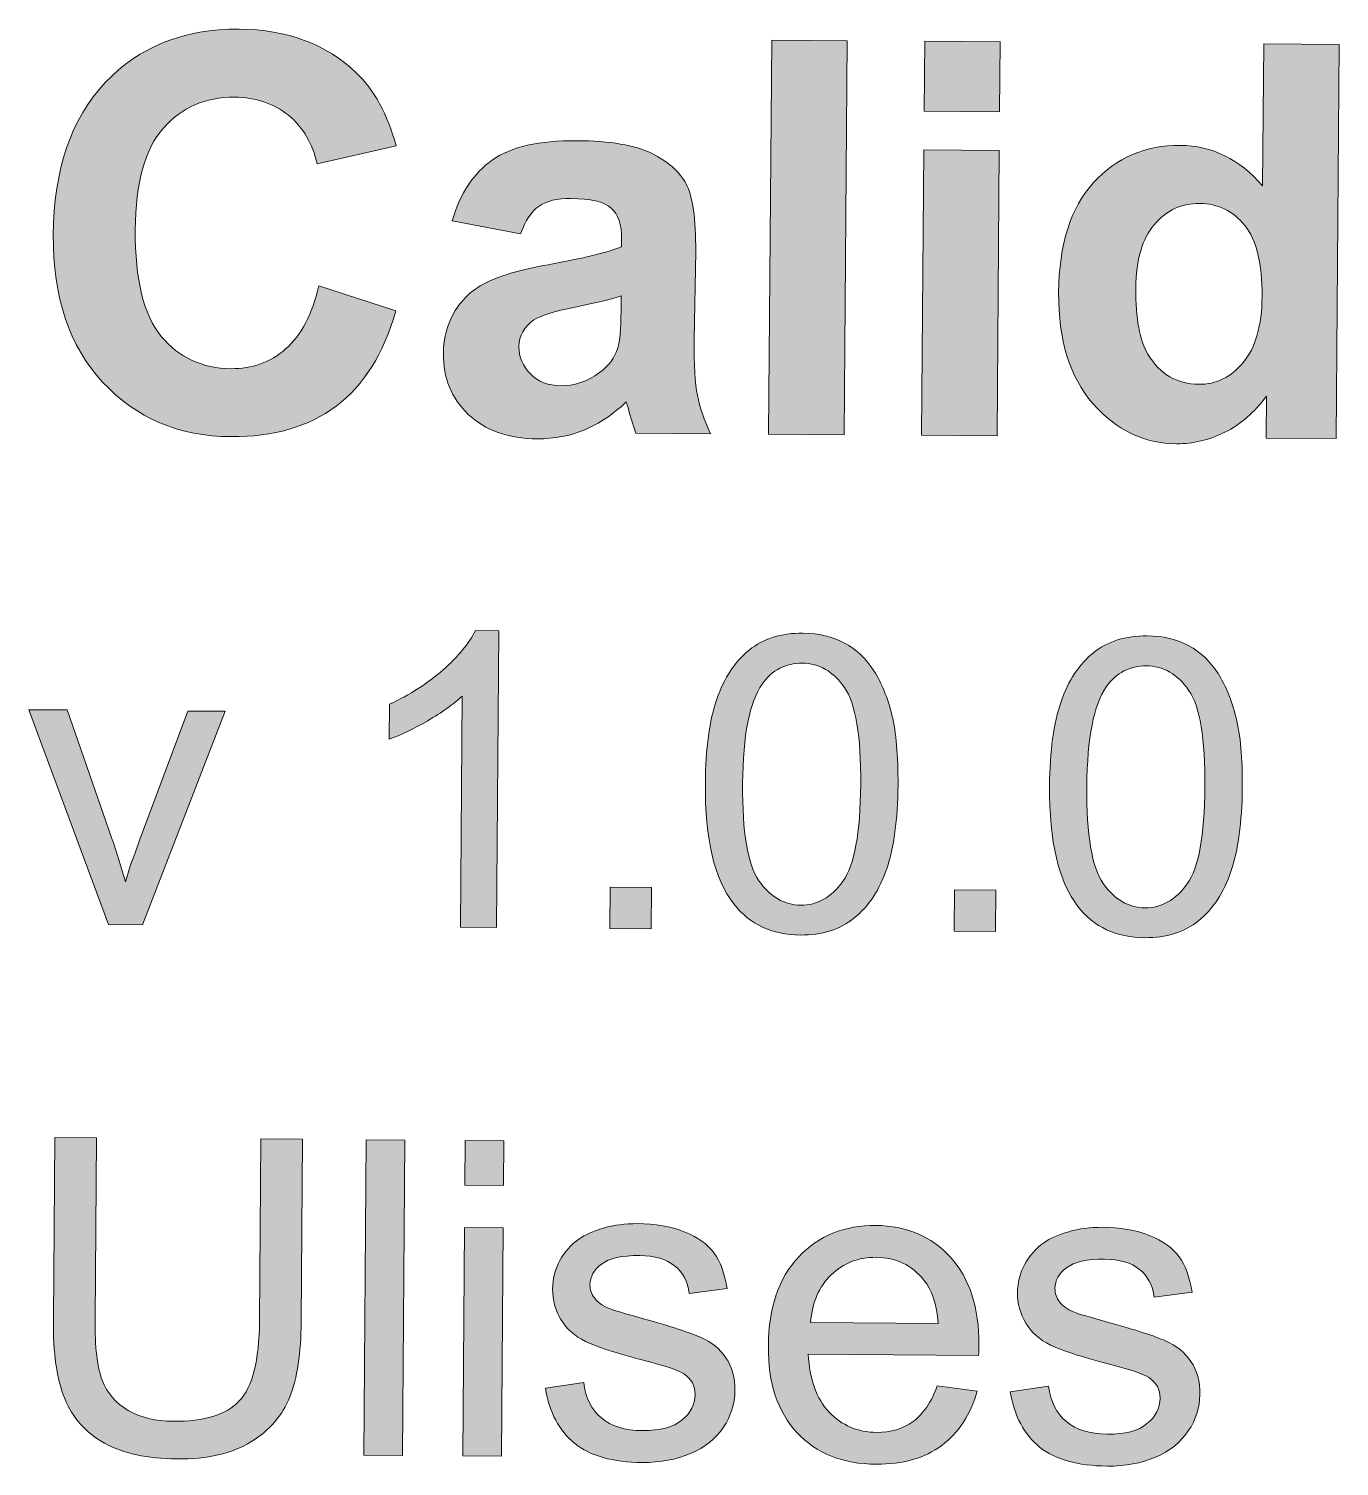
# Model space of a CAD drawing. Header units: inches. Extents: x -69 to 366, y -28 to 237.
# Drawn here: x 83.16 to 99.96, y 8.16 to 26.59 of the extents above; entities that cross this region are included whole.
import ezdxf

# ---------------------------------------------------------------- set-up
doc = ezdxf.new("R2010")
doc.units = ezdxf.units.IN
doc.header["$MEASUREMENT"] = 0
doc.layers.add('Graba Raster', color=2, linetype='Continuous')

msp = doc.modelspace()

# ---------------------------------------------------------------- hatches: boundary and pattern name
at = {"layer": 'Graba Raster', "true_color": 0x575756}
h = msp.add_hatch(color=251, dxfattribs=at)
h.dxf.hatch_style = 2
edge = h.paths.add_edge_path()
edge.add_spline(control_points=[(86.878, 23.292), (86.878, 23.292), (87.864, 22.971), (87.864, 22.971), (87.708, 22.421), (87.453, 22.013), (87.098, 21.749), (86.743, 21.484), (86.295, 21.354), (85.753, 21.358), (85.082, 21.363), (84.533, 21.596), (84.105, 22.058), (83.676, 22.52), (83.466, 23.148), (83.472, 23.942), (83.478, 24.783), (83.701, 25.434), (84.138, 25.896), (84.576, 26.358), (85.148, 26.585), (85.856, 26.58), (86.474, 26.575), (86.974, 26.389), (87.357, 26.021), (87.585, 25.803), (87.755, 25.491), (87.867, 25.086), (87.867, 25.086), (86.856, 24.853), (86.856, 24.853), (86.797, 25.115), (86.674, 25.323), (86.487, 25.476), (86.298, 25.629), (86.068, 25.706), (85.797, 25.708), (85.423, 25.711), (85.118, 25.579), (84.883, 25.312), (84.648, 25.045), (84.528, 24.611), (84.523, 24.01), (84.519, 23.371), (84.63, 22.915), (84.857, 22.643), (85.084, 22.37), (85.383, 22.232), (85.75, 22.229), (86.021, 22.227), (86.255, 22.311), (86.451, 22.482), (86.648, 22.653), (86.79, 22.923), (86.878, 23.292)], knot_values=[0, 0, 0, 0, 1, 1, 1, 2, 2, 2, 3, 3, 3, 4, 4, 4, 5, 5, 5, 6, 6, 6, 7, 7, 7, 8, 8, 8, 9, 9, 9, 10, 10, 10, 11, 11, 11, 12, 12, 12, 13, 13, 13, 14, 14, 14, 15, 15, 15, 16, 16, 16, 17, 17, 17, 18, 18, 18, 18], degree=3, periodic=1)
h = msp.add_hatch(color=251, dxfattribs=at)
h.dxf.hatch_style = 2
h.paths.add_polyline_path([(92.643, 21.39), (92.683, 26.44), (93.651, 26.432), (93.612, 21.382)])
h = msp.add_hatch(color=251, dxfattribs=at)
h.dxf.hatch_style = 2
h.paths.add_polyline_path([(94.604, 21.375), (94.633, 25.033), (95.601, 25.025), (95.572, 21.367)])
h.paths.add_polyline_path([(94.637, 25.529), (94.644, 26.425), (95.612, 26.417), (95.605, 25.521)])
h = msp.add_hatch(color=251, dxfattribs=at)
h.dxf.hatch_style = 2
edge = h.paths.add_edge_path()
edge.add_spline(control_points=[(99.919, 21.333), (99.919, 21.333), (99.02, 21.34), (99.02, 21.34), (99.02, 21.34), (99.025, 21.877), (99.025, 21.877), (98.874, 21.67), (98.696, 21.516), (98.492, 21.415), (98.288, 21.314), (98.083, 21.265), (97.876, 21.267), (97.456, 21.27), (97.097, 21.442), (96.8, 21.783), (96.503, 22.124), (96.357, 22.598), (96.361, 23.204), (96.366, 23.824), (96.516, 24.294), (96.81, 24.615), (97.104, 24.935), (97.474, 25.093), (97.92, 25.09), (98.329, 25.087), (98.681, 24.914), (98.977, 24.572), (98.977, 24.572), (98.991, 26.391), (98.991, 26.391), (98.991, 26.391), (99.959, 26.383), (99.959, 26.383), (99.959, 26.383), (99.919, 21.333), (99.919, 21.333)], knot_values=[0, 0, 0, 0, 1, 1, 1, 2, 2, 2, 3, 3, 3, 4, 4, 4, 5, 5, 5, 6, 6, 6, 7, 7, 7, 8, 8, 8, 9, 9, 9, 10, 10, 10, 11, 11, 11, 12, 12, 12, 12], degree=3, periodic=1)
edge = h.paths.add_edge_path()
edge.add_spline(control_points=[(97.351, 23.262), (97.348, 22.871), (97.4, 22.588), (97.507, 22.413), (97.661, 22.159), (97.878, 22.031), (98.158, 22.029), (98.381, 22.027), (98.571, 22.12), (98.729, 22.309), (98.886, 22.497), (98.967, 22.779), (98.97, 23.156), (98.973, 23.576), (98.899, 23.879), (98.749, 24.065), (98.599, 24.251), (98.406, 24.345), (98.169, 24.347), (97.939, 24.349), (97.746, 24.26), (97.59, 24.078), (97.434, 23.897), (97.354, 23.625), (97.351, 23.262)], knot_values=[0, 0, 0, 0, 1, 1, 1, 2, 2, 2, 3, 3, 3, 4, 4, 4, 5, 5, 5, 6, 6, 6, 7, 7, 7, 8, 8, 8, 8], degree=3, periodic=1)
h = msp.add_hatch(color=251, dxfattribs=at)
h.dxf.hatch_style = 2
edge = h.paths.add_edge_path()
edge.add_spline(control_points=[(89.464, 23.958), (89.464, 23.958), (88.586, 24.123), (88.586, 24.123), (88.688, 24.476), (88.86, 24.736), (89.103, 24.904), (89.345, 25.073), (89.704, 25.154), (90.179, 25.151), (90.611, 25.147), (90.932, 25.094), (91.142, 24.99), (91.353, 24.886), (91.5, 24.755), (91.585, 24.597), (91.67, 24.44), (91.711, 24.15), (91.708, 23.73), (91.708, 23.73), (91.689, 22.601), (91.689, 22.601), (91.687, 22.279), (91.7, 22.041), (91.73, 21.888), (91.759, 21.735), (91.816, 21.571), (91.9, 21.396), (91.9, 21.396), (90.942, 21.403), (90.942, 21.403), (90.918, 21.468), (90.887, 21.563), (90.852, 21.69), (90.836, 21.748), (90.825, 21.786), (90.818, 21.804), (90.651, 21.645), (90.473, 21.525), (90.285, 21.446), (90.096, 21.367), (89.894, 21.329), (89.681, 21.33), (89.304, 21.333), (89.008, 21.438), (88.793, 21.644), (88.577, 21.85), (88.47, 22.109), (88.473, 22.422), (88.475, 22.629), (88.526, 22.812), (88.625, 22.974), (88.726, 23.134), (88.865, 23.258), (89.043, 23.342), (89.222, 23.427), (89.479, 23.5), (89.815, 23.562), (90.268, 23.643), (90.583, 23.72), (90.758, 23.792), (90.758, 23.792), (90.758, 23.888), (90.758, 23.888), (90.76, 24.074), (90.715, 24.207), (90.624, 24.287), (90.532, 24.368), (90.359, 24.408), (90.104, 24.41), (89.932, 24.412), (89.797, 24.379), (89.7, 24.312), (89.603, 24.245), (89.525, 24.127), (89.464, 23.958)], knot_values=[0, 0, 0, 0, 1, 1, 1, 2, 2, 2, 3, 3, 3, 4, 4, 4, 5, 5, 5, 6, 6, 6, 7, 7, 7, 8, 8, 8, 9, 9, 9, 10, 10, 10, 11, 11, 11, 12, 12, 12, 13, 13, 13, 14, 14, 14, 15, 15, 15, 16, 16, 16, 17, 17, 17, 18, 18, 18, 19, 19, 19, 20, 20, 20, 21, 21, 21, 22, 22, 22, 23, 23, 23, 24, 24, 24, 25, 25, 25, 25], degree=3, periodic=1)
edge = h.paths.add_edge_path()
edge.add_spline(control_points=[(90.753, 23.162), (90.628, 23.121), (90.432, 23.074), (90.162, 23.018), (89.894, 22.963), (89.718, 22.909), (89.634, 22.854), (89.507, 22.765), (89.443, 22.652), (89.442, 22.514), (89.441, 22.379), (89.49, 22.261), (89.59, 22.161), (89.691, 22.062), (89.819, 22.011), (89.975, 22.01), (90.15, 22.009), (90.317, 22.064), (90.476, 22.178), (90.594, 22.265), (90.672, 22.371), (90.709, 22.496), (90.736, 22.579), (90.749, 22.737), (90.751, 22.968), (90.751, 22.968), (90.753, 23.162), (90.753, 23.162)], knot_values=[0, 0, 0, 0, 1, 1, 1, 2, 2, 2, 3, 3, 3, 4, 4, 4, 5, 5, 5, 6, 6, 6, 7, 7, 7, 8, 8, 8, 9, 9, 9, 9], degree=3, periodic=1)
h = msp.add_hatch(color=251, dxfattribs=at)
h.dxf.hatch_style = 2
edge = h.paths.add_edge_path()
edge.add_spline(control_points=[(89.156, 15.067), (89.156, 15.067), (88.691, 15.071), (88.691, 15.071), (88.691, 15.071), (88.715, 18.034), (88.715, 18.034), (88.602, 17.928), (88.454, 17.823), (88.272, 17.717), (88.089, 17.612), (87.925, 17.533), (87.78, 17.481), (87.78, 17.481), (87.783, 17.93), (87.783, 17.93), (88.045, 18.051), (88.273, 18.197), (88.469, 18.369), (88.664, 18.542), (88.804, 18.709), (88.886, 18.873), (88.886, 18.873), (89.186, 18.87), (89.186, 18.87), (89.186, 18.87), (89.156, 15.067), (89.156, 15.067)], knot_values=[0, 0, 0, 0, 1, 1, 1, 2, 2, 2, 3, 3, 3, 4, 4, 4, 5, 5, 5, 6, 6, 6, 7, 7, 7, 8, 8, 8, 9, 9, 9, 9], degree=3, periodic=1)
h = msp.add_hatch(color=251, dxfattribs=at)
h.dxf.hatch_style = 2
edge = h.paths.add_edge_path()
edge.add_spline(control_points=[(91.832, 16.914), (91.836, 17.363), (91.884, 17.723), (91.979, 17.994), (92.073, 18.267), (92.212, 18.476), (92.394, 18.623), (92.577, 18.77), (92.806, 18.842), (93.082, 18.84), (93.285, 18.838), (93.463, 18.795), (93.616, 18.713), (93.769, 18.63), (93.894, 18.511), (93.993, 18.356), (94.092, 18.201), (94.169, 18.013), (94.224, 17.79), (94.278, 17.569), (94.305, 17.27), (94.302, 16.895), (94.298, 16.45), (94.25, 16.092), (94.157, 15.82), (94.064, 15.547), (93.925, 15.337), (93.742, 15.19), (93.559, 15.042), (93.329, 14.97), (93.051, 14.971), (92.686, 14.974), (92.401, 15.107), (92.195, 15.371), (91.947, 15.688), (91.827, 16.203), (91.832, 16.914)], knot_values=[0, 0, 0, 0, 1, 1, 1, 2, 2, 2, 3, 3, 3, 4, 4, 4, 5, 5, 5, 6, 6, 6, 7, 7, 7, 8, 8, 8, 9, 9, 9, 10, 10, 10, 11, 11, 11, 12, 12, 12, 12], degree=3, periodic=1)
edge = h.paths.add_edge_path()
edge.add_spline(control_points=[(92.31, 16.911), (92.305, 16.288), (92.374, 15.874), (92.519, 15.667), (92.662, 15.46), (92.842, 15.356), (93.055, 15.354), (93.268, 15.353), (93.449, 15.454), (93.596, 15.66), (93.743, 15.866), (93.819, 16.278), (93.824, 16.899), (93.829, 17.522), (93.759, 17.937), (93.615, 18.143), (93.471, 18.349), (93.291, 18.453), (93.074, 18.455), (92.86, 18.456), (92.689, 18.367), (92.56, 18.187), (92.398, 17.958), (92.315, 17.532), (92.31, 16.911)], knot_values=[0, 0, 0, 0, 1, 1, 1, 2, 2, 2, 3, 3, 3, 4, 4, 4, 5, 5, 5, 6, 6, 6, 7, 7, 7, 8, 8, 8, 8], degree=3, periodic=1)
h = msp.add_hatch(color=251, dxfattribs=at)
h.dxf.hatch_style = 2
edge = h.paths.add_edge_path()
edge.add_spline(control_points=[(96.245, 16.88), (96.249, 17.328), (96.298, 17.688), (96.392, 17.96), (96.486, 18.232), (96.625, 18.442), (96.808, 18.589), (96.99, 18.735), (97.22, 18.807), (97.496, 18.805), (97.699, 18.804), (97.877, 18.761), (98.03, 18.679), (98.182, 18.595), (98.308, 18.477), (98.406, 18.321), (98.505, 18.167), (98.582, 17.978), (98.637, 17.756), (98.692, 17.535), (98.719, 17.236), (98.716, 16.86), (98.712, 16.416), (98.664, 16.058), (98.57, 15.785), (98.477, 15.513), (98.339, 15.303), (98.156, 15.155), (97.973, 15.008), (97.743, 14.935), (97.465, 14.937), (97.1, 14.94), (96.814, 15.073), (96.608, 15.337), (96.361, 15.654), (96.24, 16.169), (96.245, 16.88)], knot_values=[0, 0, 0, 0, 1, 1, 1, 2, 2, 2, 3, 3, 3, 4, 4, 4, 5, 5, 5, 6, 6, 6, 7, 7, 7, 8, 8, 8, 9, 9, 9, 10, 10, 10, 11, 11, 11, 12, 12, 12, 12], degree=3, periodic=1)
edge = h.paths.add_edge_path()
edge.add_spline(control_points=[(96.723, 16.876), (96.718, 16.254), (96.788, 15.84), (96.932, 15.633), (97.076, 15.426), (97.254, 15.322), (97.468, 15.32), (97.681, 15.319), (97.862, 15.42), (98.009, 15.626), (98.156, 15.831), (98.232, 16.244), (98.237, 16.865), (98.242, 17.489), (98.173, 17.902), (98.028, 18.109), (97.884, 18.315), (97.704, 18.419), (97.487, 18.421), (97.274, 18.422), (97.102, 18.333), (96.973, 18.154), (96.811, 17.923), (96.728, 17.498), (96.723, 16.876)], knot_values=[0, 0, 0, 0, 1, 1, 1, 2, 2, 2, 3, 3, 3, 4, 4, 4, 5, 5, 5, 6, 6, 6, 7, 7, 7, 8, 8, 8, 8], degree=3, periodic=1)
h = msp.add_hatch(color=251, dxfattribs=at)
h.dxf.hatch_style = 2
edge = h.paths.add_edge_path()
edge.add_spline(control_points=[(84.18, 15.106), (84.18, 15.106), (83.157, 17.858), (83.157, 17.858), (83.157, 17.858), (83.648, 17.855), (83.648, 17.855), (83.648, 17.855), (84.224, 16.207), (84.224, 16.207), (84.287, 16.029), (84.344, 15.844), (84.396, 15.652), (84.439, 15.797), (84.498, 15.97), (84.574, 16.173), (84.574, 16.173), (85.196, 17.842), (85.196, 17.842), (85.196, 17.842), (85.674, 17.839), (85.674, 17.839), (85.674, 17.839), (84.614, 15.103), (84.614, 15.103), (84.614, 15.103), (84.18, 15.106), (84.18, 15.106)], knot_values=[0, 0, 0, 0, 1, 1, 1, 2, 2, 2, 3, 3, 3, 4, 4, 4, 5, 5, 5, 6, 6, 6, 7, 7, 7, 8, 8, 8, 9, 9, 9, 9], degree=3, periodic=1)
h = msp.add_hatch(color=251, dxfattribs=at)
h.dxf.hatch_style = 2
h.paths.add_polyline_path([(90.608, 15.055), (90.613, 15.585), (91.142, 15.581), (91.138, 15.051)])
h = msp.add_hatch(color=251, dxfattribs=at)
h.dxf.hatch_style = 2
h.paths.add_polyline_path([(95.022, 15.021), (95.025, 15.55), (95.555, 15.546), (95.551, 15.017)])
h = msp.add_hatch(color=251, dxfattribs=at)
h.dxf.hatch_style = 2
edge = h.paths.add_edge_path()
edge.add_spline(control_points=[(86.134, 12.358), (86.134, 12.358), (86.669, 12.353), (86.669, 12.353), (86.669, 12.353), (86.651, 10.019), (86.651, 10.019), (86.647, 9.613), (86.599, 9.291), (86.505, 9.053), (86.412, 8.815), (86.244, 8.621), (86.003, 8.474), (85.762, 8.326), (85.447, 8.254), (85.057, 8.257), (84.679, 8.26), (84.37, 8.327), (84.13, 8.459), (83.89, 8.592), (83.72, 8.782), (83.619, 9.03), (83.518, 9.278), (83.469, 9.616), (83.473, 10.044), (83.473, 10.044), (83.491, 12.378), (83.491, 12.378), (83.491, 12.378), (84.026, 12.374), (84.026, 12.374), (84.026, 12.374), (84.008, 10.042), (84.008, 10.042), (84.005, 9.691), (84.036, 9.433), (84.099, 9.266), (84.163, 9.099), (84.275, 8.97), (84.432, 8.879), (84.591, 8.787), (84.785, 8.741), (85.014, 8.739), (85.407, 8.736), (85.688, 8.822), (85.857, 9), (86.025, 9.176), (86.112, 9.518), (86.116, 10.026), (86.116, 10.026), (86.134, 12.358), (86.134, 12.358)], knot_values=[0, 0, 0, 0, 1, 1, 1, 2, 2, 2, 3, 3, 3, 4, 4, 4, 5, 5, 5, 6, 6, 6, 7, 7, 7, 8, 8, 8, 9, 9, 9, 10, 10, 10, 11, 11, 11, 12, 12, 12, 13, 13, 13, 14, 14, 14, 15, 15, 15, 16, 16, 16, 17, 17, 17, 17], degree=3, periodic=1)
h = msp.add_hatch(color=251, dxfattribs=at)
h.dxf.hatch_style = 2
h.paths.add_polyline_path([(87.453, 8.307), (87.485, 12.347), (87.981, 12.343), (87.949, 8.303)])
h = msp.add_hatch(color=251, dxfattribs=at)
h.dxf.hatch_style = 2
h.paths.add_polyline_path([(88.721, 8.297), (88.744, 11.224), (89.24, 11.22), (89.217, 8.293)])
h.paths.add_polyline_path([(88.748, 11.767), (88.753, 12.337), (89.249, 12.333), (89.244, 11.763)])
h = msp.add_hatch(color=251, dxfattribs=at)
h.dxf.hatch_style = 2
edge = h.paths.add_edge_path()
edge.add_spline(control_points=[(89.781, 9.163), (89.781, 9.163), (90.272, 9.236), (90.272, 9.236), (90.298, 9.039), (90.373, 8.887), (90.499, 8.782), (90.623, 8.676), (90.799, 8.622), (91.025, 8.62), (91.253, 8.619), (91.422, 8.664), (91.533, 8.756), (91.644, 8.848), (91.7, 8.956), (91.701, 9.081), (91.702, 9.193), (91.654, 9.281), (91.557, 9.347), (91.49, 9.391), (91.321, 9.449), (91.051, 9.518), (90.688, 9.614), (90.437, 9.694), (90.297, 9.763), (90.156, 9.831), (90.05, 9.925), (89.979, 10.044), (89.907, 10.163), (89.872, 10.294), (89.874, 10.437), (89.874, 10.567), (89.905, 10.688), (89.966, 10.799), (90.026, 10.909), (90.108, 11.001), (90.212, 11.074), (90.289, 11.13), (90.394, 11.177), (90.528, 11.216), (90.662, 11.254), (90.805, 11.273), (90.957, 11.272), (91.187, 11.27), (91.388, 11.235), (91.562, 11.168), (91.735, 11.1), (91.862, 11.01), (91.944, 10.896), (92.025, 10.782), (92.081, 10.631), (92.111, 10.441), (92.111, 10.441), (91.626, 10.379), (91.626, 10.379), (91.605, 10.53), (91.542, 10.648), (91.437, 10.733), (91.332, 10.818), (91.183, 10.862), (90.99, 10.863), (90.762, 10.865), (90.599, 10.829), (90.502, 10.754), (90.403, 10.679), (90.354, 10.592), (90.353, 10.491), (90.352, 10.426), (90.372, 10.368), (90.413, 10.316), (90.452, 10.263), (90.515, 10.218), (90.602, 10.183), (90.651, 10.164), (90.797, 10.12), (91.039, 10.052), (91.389, 9.956), (91.633, 9.877), (91.771, 9.816), (91.91, 9.756), (92.018, 9.668), (92.096, 9.554), (92.174, 9.439), (92.213, 9.297), (92.211, 9.128), (92.21, 8.963), (92.16, 8.808), (92.063, 8.662), (91.965, 8.517), (91.826, 8.405), (91.643, 8.327), (91.461, 8.248), (91.255, 8.21), (91.025, 8.212), (90.645, 8.214), (90.356, 8.295), (90.157, 8.456), (89.958, 8.616), (89.833, 8.851), (89.781, 9.163)], knot_values=[0, 0, 0, 0, 1, 1, 1, 2, 2, 2, 3, 3, 3, 4, 4, 4, 5, 5, 5, 6, 6, 6, 7, 7, 7, 8, 8, 8, 9, 9, 9, 10, 10, 10, 11, 11, 11, 12, 12, 12, 13, 13, 13, 14, 14, 14, 15, 15, 15, 16, 16, 16, 17, 17, 17, 18, 18, 18, 19, 19, 19, 20, 20, 20, 21, 21, 21, 22, 22, 22, 23, 23, 23, 24, 24, 24, 25, 25, 25, 26, 26, 26, 27, 27, 27, 28, 28, 28, 29, 29, 29, 30, 30, 30, 31, 31, 31, 32, 32, 32, 33, 33, 33, 33], degree=3, periodic=1)
h = msp.add_hatch(color=251, dxfattribs=at)
h.dxf.hatch_style = 2
edge = h.paths.add_edge_path()
edge.add_spline(control_points=[(94.805, 9.192), (94.805, 9.192), (95.317, 9.124), (95.317, 9.124), (95.233, 8.825), (95.082, 8.595), (94.863, 8.43), (94.643, 8.267), (94.363, 8.187), (94.023, 8.189), (93.595, 8.192), (93.256, 8.327), (93.008, 8.593), (92.759, 8.858), (92.636, 9.229), (92.64, 9.705), (92.644, 10.197), (92.774, 10.579), (93.029, 10.848), (93.285, 11.118), (93.615, 11.252), (94.019, 11.249), (94.41, 11.245), (94.729, 11.11), (94.975, 10.842), (95.221, 10.573), (95.342, 10.197), (95.339, 9.714), (95.339, 9.685), (95.337, 9.641), (95.335, 9.582), (95.335, 9.582), (93.152, 9.599), (93.152, 9.599), (93.167, 9.277), (93.257, 9.031), (93.419, 8.858), (93.581, 8.686), (93.784, 8.599), (94.029, 8.597), (94.211, 8.596), (94.366, 8.642), (94.496, 8.737), (94.625, 8.831), (94.728, 8.983), (94.805, 9.192)], knot_values=[0, 0, 0, 0, 1, 1, 1, 2, 2, 2, 3, 3, 3, 4, 4, 4, 5, 5, 5, 6, 6, 6, 7, 7, 7, 8, 8, 8, 9, 9, 9, 10, 10, 10, 11, 11, 11, 12, 12, 12, 13, 13, 13, 14, 14, 14, 15, 15, 15, 15], degree=3, periodic=1)
edge = h.paths.add_edge_path()
edge.add_spline(control_points=[(93.182, 10.007), (93.182, 10.007), (94.817, 9.994), (94.817, 9.994), (94.797, 10.24), (94.736, 10.426), (94.634, 10.55), (94.477, 10.742), (94.273, 10.839), (94.022, 10.841), (93.794, 10.842), (93.602, 10.768), (93.445, 10.616), (93.289, 10.465), (93.201, 10.262), (93.182, 10.007)], knot_values=[0, 0, 0, 0, 1, 1, 1, 2, 2, 2, 3, 3, 3, 4, 4, 4, 5, 5, 5, 5], degree=3, periodic=1)
h = msp.add_hatch(color=251, dxfattribs=at)
h.dxf.hatch_style = 2
edge = h.paths.add_edge_path()
edge.add_spline(control_points=[(95.742, 9.116), (95.742, 9.116), (96.233, 9.189), (96.233, 9.189), (96.259, 8.992), (96.335, 8.841), (96.46, 8.735), (96.584, 8.629), (96.761, 8.576), (96.986, 8.574), (97.214, 8.572), (97.384, 8.617), (97.494, 8.709), (97.605, 8.801), (97.661, 8.909), (97.662, 9.034), (97.663, 9.146), (97.615, 9.235), (97.519, 9.3), (97.451, 9.344), (97.282, 9.402), (97.012, 9.472), (96.649, 9.567), (96.398, 9.648), (96.258, 9.716), (96.118, 9.784), (96.012, 9.878), (95.94, 9.997), (95.868, 10.116), (95.833, 10.247), (95.834, 10.39), (95.835, 10.521), (95.867, 10.641), (95.927, 10.752), (95.988, 10.863), (96.069, 10.954), (96.173, 11.027), (96.25, 11.083), (96.356, 11.131), (96.49, 11.169), (96.623, 11.208), (96.766, 11.226), (96.919, 11.225), (97.149, 11.223), (97.35, 11.189), (97.523, 11.121), (97.696, 11.054), (97.823, 10.963), (97.905, 10.849), (97.987, 10.735), (98.042, 10.584), (98.072, 10.395), (98.072, 10.395), (97.587, 10.332), (97.587, 10.332), (97.566, 10.483), (97.503, 10.601), (97.398, 10.686), (97.293, 10.772), (97.144, 10.815), (96.951, 10.817), (96.723, 10.819), (96.561, 10.782), (96.463, 10.707), (96.364, 10.633), (96.315, 10.545), (96.314, 10.444), (96.314, 10.379), (96.333, 10.321), (96.374, 10.27), (96.413, 10.216), (96.476, 10.172), (96.563, 10.136), (96.612, 10.117), (96.758, 10.074), (97, 10.006), (97.35, 9.91), (97.594, 9.831), (97.733, 9.77), (97.871, 9.709), (97.979, 9.621), (98.057, 9.507), (98.135, 9.392), (98.174, 9.25), (98.172, 9.082), (98.171, 8.916), (98.122, 8.761), (98.024, 8.615), (97.926, 8.47), (97.787, 8.358), (97.604, 8.28), (97.421, 8.201), (97.215, 8.163), (96.986, 8.165), (96.606, 8.168), (96.316, 8.249), (96.118, 8.409), (95.92, 8.569), (95.794, 8.805), (95.742, 9.116)], knot_values=[0, 0, 0, 0, 1, 1, 1, 2, 2, 2, 3, 3, 3, 4, 4, 4, 5, 5, 5, 6, 6, 6, 7, 7, 7, 8, 8, 8, 9, 9, 9, 10, 10, 10, 11, 11, 11, 12, 12, 12, 13, 13, 13, 14, 14, 14, 15, 15, 15, 16, 16, 16, 17, 17, 17, 18, 18, 18, 19, 19, 19, 20, 20, 20, 21, 21, 21, 22, 22, 22, 23, 23, 23, 24, 24, 24, 25, 25, 25, 26, 26, 26, 27, 27, 27, 28, 28, 28, 29, 29, 29, 30, 30, 30, 31, 31, 31, 32, 32, 32, 33, 33, 33, 33], degree=3, periodic=1)

# ---------------------------------------------------------------- linework, layer by layer
at = {"layer": 'Graba Raster', "lineweight": 0}
for points in [[(92.643, 21.39), (92.683, 26.44), (93.651, 26.432), (93.612, 21.382), (92.643, 21.39)], [(94.637, 25.529), (94.644, 26.425), (95.612, 26.417), (95.605, 25.521), (94.637, 25.529)], [(94.604, 21.375), (94.633, 25.033), (95.601, 25.025), (95.572, 21.367), (94.604, 21.375)], [(90.608, 15.055), (90.613, 15.585), (91.142, 15.581), (91.138, 15.051), (90.608, 15.055)], [(95.022, 15.021), (95.025, 15.55), (95.555, 15.546), (95.551, 15.017), (95.022, 15.021)], [(87.453, 8.307), (87.485, 12.347), (87.981, 12.343), (87.949, 8.303), (87.453, 8.307)], [(88.748, 11.767), (88.753, 12.337), (89.249, 12.333), (89.244, 11.763), (88.748, 11.767)], [(88.721, 8.297), (88.744, 11.224), (89.24, 11.22), (89.217, 8.293), (88.721, 8.297)]]:
    msp.add_lwpolyline(points, dxfattribs=at)
for points, knots in [([(86.878, 23.292), (86.878, 23.292), (87.864, 22.971), (87.864, 22.971), (87.708, 22.421), (87.453, 22.013), (87.098, 21.749), (86.743, 21.484), (86.295, 21.354), (85.753, 21.358), (85.082, 21.363), (84.533, 21.596), (84.105, 22.058), (83.676, 22.52), (83.466, 23.148), (83.472, 23.942), (83.478, 24.783), (83.701, 25.434), (84.138, 25.896), (84.576, 26.358), (85.148, 26.585), (85.856, 26.58), (86.474, 26.575), (86.974, 26.389), (87.357, 26.021), (87.585, 25.803), (87.755, 25.491), (87.867, 25.086), (87.867, 25.086), (86.856, 24.853), (86.856, 24.853), (86.797, 25.115), (86.674, 25.323), (86.487, 25.476), (86.298, 25.629), (86.068, 25.706), (85.797, 25.708), (85.423, 25.711), (85.118, 25.579), (84.883, 25.312), (84.648, 25.045), (84.528, 24.611), (84.523, 24.01), (84.519, 23.371), (84.63, 22.915), (84.857, 22.643), (85.084, 22.37), (85.383, 22.232), (85.75, 22.229), (86.021, 22.227), (86.255, 22.311), (86.451, 22.482), (86.648, 22.653), (86.79, 22.923), (86.878, 23.292)], [0, 0, 0, 0, 1, 1, 1, 2, 2, 2, 3, 3, 3, 4, 4, 4, 5, 5, 5, 6, 6, 6, 7, 7, 7, 8, 8, 8, 9, 9, 9, 10, 10, 10, 11, 11, 11, 12, 12, 12, 13, 13, 13, 14, 14, 14, 15, 15, 15, 16, 16, 16, 17, 17, 17, 18, 18, 18, 18]), ([(99.919, 21.333), (99.919, 21.333), (99.02, 21.34), (99.02, 21.34), (99.02, 21.34), (99.025, 21.877), (99.025, 21.877), (98.874, 21.67), (98.696, 21.516), (98.492, 21.415), (98.288, 21.314), (98.083, 21.265), (97.876, 21.267), (97.456, 21.27), (97.097, 21.442), (96.8, 21.783), (96.503, 22.124), (96.357, 22.598), (96.361, 23.204), (96.366, 23.824), (96.516, 24.294), (96.81, 24.615), (97.104, 24.935), (97.474, 25.093), (97.92, 25.09), (98.329, 25.087), (98.681, 24.914), (98.977, 24.572), (98.977, 24.572), (98.991, 26.391), (98.991, 26.391), (98.991, 26.391), (99.959, 26.383), (99.959, 26.383), (99.959, 26.383), (99.919, 21.333), (99.919, 21.333)], [0, 0, 0, 0, 1, 1, 1, 2, 2, 2, 3, 3, 3, 4, 4, 4, 5, 5, 5, 6, 6, 6, 7, 7, 7, 8, 8, 8, 9, 9, 9, 10, 10, 10, 11, 11, 11, 12, 12, 12, 12]), ([(89.464, 23.958), (89.464, 23.958), (88.586, 24.123), (88.586, 24.123), (88.688, 24.476), (88.86, 24.736), (89.103, 24.904), (89.345, 25.073), (89.704, 25.154), (90.179, 25.151), (90.611, 25.147), (90.932, 25.094), (91.142, 24.99), (91.353, 24.886), (91.5, 24.755), (91.585, 24.597), (91.67, 24.44), (91.711, 24.15), (91.708, 23.73), (91.708, 23.73), (91.689, 22.601), (91.689, 22.601), (91.687, 22.279), (91.7, 22.041), (91.73, 21.888), (91.759, 21.735), (91.816, 21.571), (91.9, 21.396), (91.9, 21.396), (90.942, 21.403), (90.942, 21.403), (90.918, 21.468), (90.887, 21.563), (90.852, 21.69), (90.836, 21.748), (90.825, 21.786), (90.818, 21.804), (90.651, 21.645), (90.473, 21.525), (90.285, 21.446), (90.096, 21.367), (89.894, 21.329), (89.681, 21.33), (89.304, 21.333), (89.008, 21.438), (88.793, 21.644), (88.577, 21.85), (88.47, 22.109), (88.473, 22.422), (88.475, 22.629), (88.526, 22.812), (88.625, 22.974), (88.726, 23.134), (88.865, 23.258), (89.043, 23.342), (89.222, 23.427), (89.479, 23.5), (89.815, 23.562), (90.268, 23.643), (90.583, 23.72), (90.758, 23.792), (90.758, 23.792), (90.758, 23.888), (90.758, 23.888), (90.76, 24.074), (90.715, 24.207), (90.624, 24.287), (90.532, 24.368), (90.359, 24.408), (90.104, 24.41), (89.932, 24.412), (89.797, 24.379), (89.7, 24.312), (89.603, 24.245), (89.525, 24.127), (89.464, 23.958)], [0, 0, 0, 0, 1, 1, 1, 2, 2, 2, 3, 3, 3, 4, 4, 4, 5, 5, 5, 6, 6, 6, 7, 7, 7, 8, 8, 8, 9, 9, 9, 10, 10, 10, 11, 11, 11, 12, 12, 12, 13, 13, 13, 14, 14, 14, 15, 15, 15, 16, 16, 16, 17, 17, 17, 18, 18, 18, 19, 19, 19, 20, 20, 20, 21, 21, 21, 22, 22, 22, 23, 23, 23, 24, 24, 24, 25, 25, 25, 25]), ([(97.351, 23.262), (97.348, 22.871), (97.4, 22.588), (97.507, 22.413), (97.661, 22.159), (97.878, 22.031), (98.158, 22.029), (98.381, 22.027), (98.571, 22.12), (98.729, 22.309), (98.886, 22.497), (98.967, 22.779), (98.97, 23.156), (98.973, 23.576), (98.899, 23.879), (98.749, 24.065), (98.599, 24.251), (98.406, 24.345), (98.169, 24.347), (97.939, 24.349), (97.746, 24.26), (97.59, 24.078), (97.434, 23.897), (97.354, 23.625), (97.351, 23.262)], [0, 0, 0, 0, 1, 1, 1, 2, 2, 2, 3, 3, 3, 4, 4, 4, 5, 5, 5, 6, 6, 6, 7, 7, 7, 8, 8, 8, 8]), ([(90.753, 23.162), (90.628, 23.121), (90.432, 23.074), (90.162, 23.018), (89.894, 22.963), (89.718, 22.909), (89.634, 22.854), (89.507, 22.765), (89.443, 22.652), (89.442, 22.514), (89.441, 22.379), (89.49, 22.261), (89.59, 22.161), (89.691, 22.062), (89.819, 22.011), (89.975, 22.01), (90.15, 22.009), (90.317, 22.064), (90.476, 22.178), (90.594, 22.265), (90.672, 22.371), (90.709, 22.496), (90.736, 22.579), (90.749, 22.737), (90.751, 22.968), (90.751, 22.968), (90.753, 23.162), (90.753, 23.162)], [0, 0, 0, 0, 1, 1, 1, 2, 2, 2, 3, 3, 3, 4, 4, 4, 5, 5, 5, 6, 6, 6, 7, 7, 7, 8, 8, 8, 9, 9, 9, 9]), ([(89.156, 15.067), (89.156, 15.067), (88.691, 15.071), (88.691, 15.071), (88.691, 15.071), (88.715, 18.034), (88.715, 18.034), (88.602, 17.928), (88.454, 17.823), (88.272, 17.717), (88.089, 17.612), (87.925, 17.533), (87.78, 17.481), (87.78, 17.481), (87.783, 17.93), (87.783, 17.93), (88.045, 18.051), (88.273, 18.197), (88.469, 18.369), (88.664, 18.542), (88.804, 18.709), (88.886, 18.873), (88.886, 18.873), (89.186, 18.87), (89.186, 18.87), (89.186, 18.87), (89.156, 15.067), (89.156, 15.067)], [0, 0, 0, 0, 1, 1, 1, 2, 2, 2, 3, 3, 3, 4, 4, 4, 5, 5, 5, 6, 6, 6, 7, 7, 7, 8, 8, 8, 9, 9, 9, 9]), ([(91.832, 16.914), (91.836, 17.363), (91.884, 17.723), (91.979, 17.994), (92.073, 18.267), (92.212, 18.476), (92.394, 18.623), (92.577, 18.77), (92.806, 18.842), (93.082, 18.84), (93.285, 18.838), (93.463, 18.795), (93.616, 18.713), (93.769, 18.63), (93.894, 18.511), (93.993, 18.356), (94.092, 18.201), (94.169, 18.013), (94.224, 17.79), (94.278, 17.569), (94.305, 17.27), (94.302, 16.895), (94.298, 16.45), (94.25, 16.092), (94.157, 15.82), (94.064, 15.547), (93.925, 15.337), (93.742, 15.19), (93.559, 15.042), (93.329, 14.97), (93.051, 14.971), (92.686, 14.974), (92.401, 15.107), (92.195, 15.371), (91.947, 15.688), (91.827, 16.203), (91.832, 16.914)], [0, 0, 0, 0, 1, 1, 1, 2, 2, 2, 3, 3, 3, 4, 4, 4, 5, 5, 5, 6, 6, 6, 7, 7, 7, 8, 8, 8, 9, 9, 9, 10, 10, 10, 11, 11, 11, 12, 12, 12, 12]), ([(96.245, 16.88), (96.249, 17.328), (96.298, 17.688), (96.392, 17.96), (96.486, 18.232), (96.625, 18.442), (96.808, 18.589), (96.99, 18.735), (97.22, 18.807), (97.496, 18.805), (97.699, 18.804), (97.877, 18.761), (98.03, 18.679), (98.182, 18.595), (98.308, 18.477), (98.406, 18.321), (98.505, 18.167), (98.582, 17.978), (98.637, 17.756), (98.692, 17.535), (98.719, 17.236), (98.716, 16.86), (98.712, 16.416), (98.664, 16.058), (98.57, 15.785), (98.477, 15.513), (98.339, 15.303), (98.156, 15.155), (97.973, 15.008), (97.743, 14.935), (97.465, 14.937), (97.1, 14.94), (96.814, 15.073), (96.608, 15.337), (96.361, 15.654), (96.24, 16.169), (96.245, 16.88)], [0, 0, 0, 0, 1, 1, 1, 2, 2, 2, 3, 3, 3, 4, 4, 4, 5, 5, 5, 6, 6, 6, 7, 7, 7, 8, 8, 8, 9, 9, 9, 10, 10, 10, 11, 11, 11, 12, 12, 12, 12]), ([(92.31, 16.911), (92.305, 16.288), (92.374, 15.874), (92.519, 15.667), (92.662, 15.46), (92.842, 15.356), (93.055, 15.354), (93.268, 15.353), (93.449, 15.454), (93.596, 15.66), (93.743, 15.866), (93.819, 16.278), (93.824, 16.899), (93.829, 17.522), (93.759, 17.937), (93.615, 18.143), (93.471, 18.349), (93.291, 18.453), (93.074, 18.455), (92.86, 18.456), (92.689, 18.367), (92.56, 18.187), (92.398, 17.958), (92.315, 17.532), (92.31, 16.911)], [0, 0, 0, 0, 1, 1, 1, 2, 2, 2, 3, 3, 3, 4, 4, 4, 5, 5, 5, 6, 6, 6, 7, 7, 7, 8, 8, 8, 8]), ([(96.723, 16.876), (96.718, 16.254), (96.788, 15.84), (96.932, 15.633), (97.076, 15.426), (97.254, 15.322), (97.468, 15.32), (97.681, 15.319), (97.862, 15.42), (98.009, 15.626), (98.156, 15.831), (98.232, 16.244), (98.237, 16.865), (98.242, 17.489), (98.173, 17.902), (98.028, 18.109), (97.884, 18.315), (97.704, 18.419), (97.487, 18.421), (97.274, 18.422), (97.102, 18.333), (96.973, 18.154), (96.811, 17.923), (96.728, 17.498), (96.723, 16.876)], [0, 0, 0, 0, 1, 1, 1, 2, 2, 2, 3, 3, 3, 4, 4, 4, 5, 5, 5, 6, 6, 6, 7, 7, 7, 8, 8, 8, 8]), ([(84.18, 15.106), (84.18, 15.106), (83.157, 17.858), (83.157, 17.858), (83.157, 17.858), (83.648, 17.855), (83.648, 17.855), (83.648, 17.855), (84.224, 16.207), (84.224, 16.207), (84.287, 16.029), (84.344, 15.844), (84.396, 15.652), (84.439, 15.797), (84.498, 15.97), (84.574, 16.173), (84.574, 16.173), (85.196, 17.842), (85.196, 17.842), (85.196, 17.842), (85.674, 17.839), (85.674, 17.839), (85.674, 17.839), (84.614, 15.103), (84.614, 15.103), (84.614, 15.103), (84.18, 15.106), (84.18, 15.106)], [0, 0, 0, 0, 1, 1, 1, 2, 2, 2, 3, 3, 3, 4, 4, 4, 5, 5, 5, 6, 6, 6, 7, 7, 7, 8, 8, 8, 9, 9, 9, 9]), ([(86.134, 12.358), (86.134, 12.358), (86.669, 12.353), (86.669, 12.353), (86.669, 12.353), (86.651, 10.019), (86.651, 10.019), (86.647, 9.613), (86.599, 9.291), (86.505, 9.053), (86.412, 8.815), (86.244, 8.621), (86.003, 8.474), (85.762, 8.326), (85.447, 8.254), (85.057, 8.257), (84.679, 8.26), (84.37, 8.327), (84.13, 8.459), (83.89, 8.592), (83.72, 8.782), (83.619, 9.03), (83.518, 9.278), (83.469, 9.616), (83.473, 10.044), (83.473, 10.044), (83.491, 12.378), (83.491, 12.378), (83.491, 12.378), (84.026, 12.374), (84.026, 12.374), (84.026, 12.374), (84.008, 10.042), (84.008, 10.042), (84.005, 9.691), (84.036, 9.433), (84.099, 9.266), (84.163, 9.099), (84.275, 8.97), (84.432, 8.879), (84.591, 8.787), (84.785, 8.741), (85.014, 8.739), (85.407, 8.736), (85.688, 8.822), (85.857, 9), (86.025, 9.176), (86.112, 9.518), (86.116, 10.026), (86.116, 10.026), (86.134, 12.358), (86.134, 12.358)], [0, 0, 0, 0, 1, 1, 1, 2, 2, 2, 3, 3, 3, 4, 4, 4, 5, 5, 5, 6, 6, 6, 7, 7, 7, 8, 8, 8, 9, 9, 9, 10, 10, 10, 11, 11, 11, 12, 12, 12, 13, 13, 13, 14, 14, 14, 15, 15, 15, 16, 16, 16, 17, 17, 17, 17]), ([(89.781, 9.163), (89.781, 9.163), (90.272, 9.236), (90.272, 9.236), (90.298, 9.039), (90.373, 8.887), (90.499, 8.782), (90.623, 8.676), (90.799, 8.622), (91.025, 8.62), (91.253, 8.619), (91.422, 8.664), (91.533, 8.756), (91.644, 8.848), (91.7, 8.956), (91.701, 9.081), (91.702, 9.193), (91.654, 9.281), (91.557, 9.347), (91.49, 9.391), (91.321, 9.449), (91.051, 9.518), (90.688, 9.614), (90.437, 9.694), (90.297, 9.763), (90.156, 9.831), (90.05, 9.925), (89.979, 10.044), (89.907, 10.163), (89.872, 10.294), (89.874, 10.437), (89.874, 10.567), (89.905, 10.688), (89.966, 10.799), (90.026, 10.909), (90.108, 11.001), (90.212, 11.074), (90.289, 11.13), (90.394, 11.177), (90.528, 11.216), (90.662, 11.254), (90.805, 11.273), (90.957, 11.272), (91.187, 11.27), (91.388, 11.235), (91.562, 11.168), (91.735, 11.1), (91.862, 11.01), (91.944, 10.896), (92.025, 10.782), (92.081, 10.631), (92.111, 10.441), (92.111, 10.441), (91.626, 10.379), (91.626, 10.379), (91.605, 10.53), (91.542, 10.648), (91.437, 10.733), (91.332, 10.818), (91.183, 10.862), (90.99, 10.863), (90.762, 10.865), (90.599, 10.829), (90.502, 10.754), (90.403, 10.679), (90.354, 10.592), (90.353, 10.491), (90.352, 10.426), (90.372, 10.368), (90.413, 10.316), (90.452, 10.263), (90.515, 10.218), (90.602, 10.183), (90.651, 10.164), (90.797, 10.12), (91.039, 10.052), (91.389, 9.956), (91.633, 9.877), (91.771, 9.816), (91.91, 9.756), (92.018, 9.668), (92.096, 9.554), (92.174, 9.439), (92.213, 9.297), (92.211, 9.128), (92.21, 8.963), (92.16, 8.808), (92.063, 8.662), (91.965, 8.517), (91.826, 8.405), (91.643, 8.327), (91.461, 8.248), (91.255, 8.21), (91.025, 8.212), (90.645, 8.214), (90.356, 8.295), (90.157, 8.456), (89.958, 8.616), (89.833, 8.851), (89.781, 9.163)], [0, 0, 0, 0, 1, 1, 1, 2, 2, 2, 3, 3, 3, 4, 4, 4, 5, 5, 5, 6, 6, 6, 7, 7, 7, 8, 8, 8, 9, 9, 9, 10, 10, 10, 11, 11, 11, 12, 12, 12, 13, 13, 13, 14, 14, 14, 15, 15, 15, 16, 16, 16, 17, 17, 17, 18, 18, 18, 19, 19, 19, 20, 20, 20, 21, 21, 21, 22, 22, 22, 23, 23, 23, 24, 24, 24, 25, 25, 25, 26, 26, 26, 27, 27, 27, 28, 28, 28, 29, 29, 29, 30, 30, 30, 31, 31, 31, 32, 32, 32, 33, 33, 33, 33]), ([(94.805, 9.192), (94.805, 9.192), (95.317, 9.124), (95.317, 9.124), (95.233, 8.825), (95.082, 8.595), (94.863, 8.43), (94.643, 8.267), (94.363, 8.187), (94.023, 8.189), (93.595, 8.192), (93.256, 8.327), (93.008, 8.593), (92.759, 8.858), (92.636, 9.229), (92.64, 9.705), (92.644, 10.197), (92.774, 10.579), (93.029, 10.848), (93.285, 11.118), (93.615, 11.252), (94.019, 11.249), (94.41, 11.245), (94.729, 11.11), (94.975, 10.842), (95.221, 10.573), (95.342, 10.197), (95.339, 9.714), (95.339, 9.685), (95.337, 9.641), (95.335, 9.582), (95.335, 9.582), (93.152, 9.599), (93.152, 9.599), (93.167, 9.277), (93.257, 9.031), (93.419, 8.858), (93.581, 8.686), (93.784, 8.599), (94.029, 8.597), (94.211, 8.596), (94.366, 8.642), (94.496, 8.737), (94.625, 8.831), (94.728, 8.983), (94.805, 9.192)], [0, 0, 0, 0, 1, 1, 1, 2, 2, 2, 3, 3, 3, 4, 4, 4, 5, 5, 5, 6, 6, 6, 7, 7, 7, 8, 8, 8, 9, 9, 9, 10, 10, 10, 11, 11, 11, 12, 12, 12, 13, 13, 13, 14, 14, 14, 15, 15, 15, 15]), ([(95.742, 9.116), (95.742, 9.116), (96.233, 9.189), (96.233, 9.189), (96.259, 8.992), (96.335, 8.841), (96.46, 8.735), (96.584, 8.629), (96.761, 8.576), (96.986, 8.574), (97.214, 8.572), (97.384, 8.617), (97.494, 8.709), (97.605, 8.801), (97.661, 8.909), (97.662, 9.034), (97.663, 9.146), (97.615, 9.235), (97.519, 9.3), (97.451, 9.344), (97.282, 9.402), (97.012, 9.472), (96.649, 9.567), (96.398, 9.648), (96.258, 9.716), (96.118, 9.784), (96.012, 9.878), (95.94, 9.997), (95.868, 10.116), (95.833, 10.247), (95.834, 10.39), (95.835, 10.521), (95.867, 10.641), (95.927, 10.752), (95.988, 10.863), (96.069, 10.954), (96.173, 11.027), (96.25, 11.083), (96.356, 11.131), (96.49, 11.169), (96.623, 11.208), (96.766, 11.226), (96.919, 11.225), (97.149, 11.223), (97.35, 11.189), (97.523, 11.121), (97.696, 11.054), (97.823, 10.963), (97.905, 10.849), (97.987, 10.735), (98.042, 10.584), (98.072, 10.395), (98.072, 10.395), (97.587, 10.332), (97.587, 10.332), (97.566, 10.483), (97.503, 10.601), (97.398, 10.686), (97.293, 10.772), (97.144, 10.815), (96.951, 10.817), (96.723, 10.819), (96.561, 10.782), (96.463, 10.707), (96.364, 10.633), (96.315, 10.545), (96.314, 10.444), (96.314, 10.379), (96.333, 10.321), (96.374, 10.27), (96.413, 10.216), (96.476, 10.172), (96.563, 10.136), (96.612, 10.117), (96.758, 10.074), (97, 10.006), (97.35, 9.91), (97.594, 9.831), (97.733, 9.77), (97.871, 9.709), (97.979, 9.621), (98.057, 9.507), (98.135, 9.392), (98.174, 9.25), (98.172, 9.082), (98.171, 8.916), (98.122, 8.761), (98.024, 8.615), (97.926, 8.47), (97.787, 8.358), (97.604, 8.28), (97.421, 8.201), (97.215, 8.163), (96.986, 8.165), (96.606, 8.168), (96.316, 8.249), (96.118, 8.409), (95.92, 8.569), (95.794, 8.805), (95.742, 9.116)], [0, 0, 0, 0, 1, 1, 1, 2, 2, 2, 3, 3, 3, 4, 4, 4, 5, 5, 5, 6, 6, 6, 7, 7, 7, 8, 8, 8, 9, 9, 9, 10, 10, 10, 11, 11, 11, 12, 12, 12, 13, 13, 13, 14, 14, 14, 15, 15, 15, 16, 16, 16, 17, 17, 17, 18, 18, 18, 19, 19, 19, 20, 20, 20, 21, 21, 21, 22, 22, 22, 23, 23, 23, 24, 24, 24, 25, 25, 25, 26, 26, 26, 27, 27, 27, 28, 28, 28, 29, 29, 29, 30, 30, 30, 31, 31, 31, 32, 32, 32, 33, 33, 33, 33]), ([(93.182, 10.007), (93.182, 10.007), (94.817, 9.994), (94.817, 9.994), (94.797, 10.24), (94.736, 10.426), (94.634, 10.55), (94.477, 10.742), (94.273, 10.839), (94.022, 10.841), (93.794, 10.842), (93.602, 10.768), (93.445, 10.616), (93.289, 10.465), (93.201, 10.262), (93.182, 10.007)], [0, 0, 0, 0, 1, 1, 1, 2, 2, 2, 3, 3, 3, 4, 4, 4, 5, 5, 5, 5])]:
    msp.add_open_spline(points, degree=3, knots=knots, dxfattribs=at)

doc.saveas('drawing.dxf')
